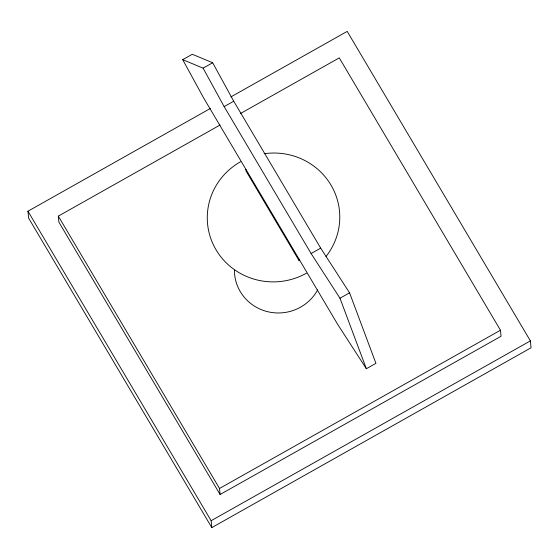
<?xml version="1.0" encoding="UTF-8"?>
<svg xmlns="http://www.w3.org/2000/svg" width="559" height="559" viewBox="0 0 559 559"><rect width="100%" height="100%" fill="white"/><g stroke="black" fill="none" stroke-linecap="round" stroke-linejoin="round"><path stroke-width="0.84" d="M182.702 59.666L192.275 54.272L212.672 62.755L233.725 101.214L320.684 248.133L349.564 292.825L375.928 363.35L366.355 368.744L337.475 324.052L203.749 98.125L182.702 59.666L203.099 68.149L224.145 106.608L311.104 253.527L339.984 298.22L366.355 368.744M203.099 68.149L212.672 62.755M230.902 96.903L347.202 31.395L530.386 340.885L531.05 347.782L211.798 527.605L28.614 218.115L27.95 211.218L210.38 108.46M224.145 106.608L233.725 101.214M240.552 113.477L339.264 57.877L500.466 330.229L501.046 336.259L220.099 494.505L58.898 222.154L58.318 216.123L220.05 125.027M311.104 253.527L320.684 248.133M339.984 298.22L349.564 292.825M220.099 494.505L219.519 488.475L500.466 330.229M211.798 527.605L211.134 520.709L530.386 340.885M58.318 216.123L219.519 488.475M27.95 211.218L211.134 520.709M299.002 259.062L299.17 260.787L246.051 171.033L245.883 169.307M264.19 153.718A66.269 64.411 -5.5 0 1 330.774 184.722A66.269 64.411 -5.5 0 1 325.981 256.539M306.5 273.162A66.269 64.411 -5.5 0 1 216.06 249.824A66.269 64.411 -5.5 0 1 240.552 161.747M317.638 289.89A44.182 42.938 -5.5 0 1 267.894 311.754A44.182 42.938 -5.5 0 1 234.417 270.137"/></g></svg>
